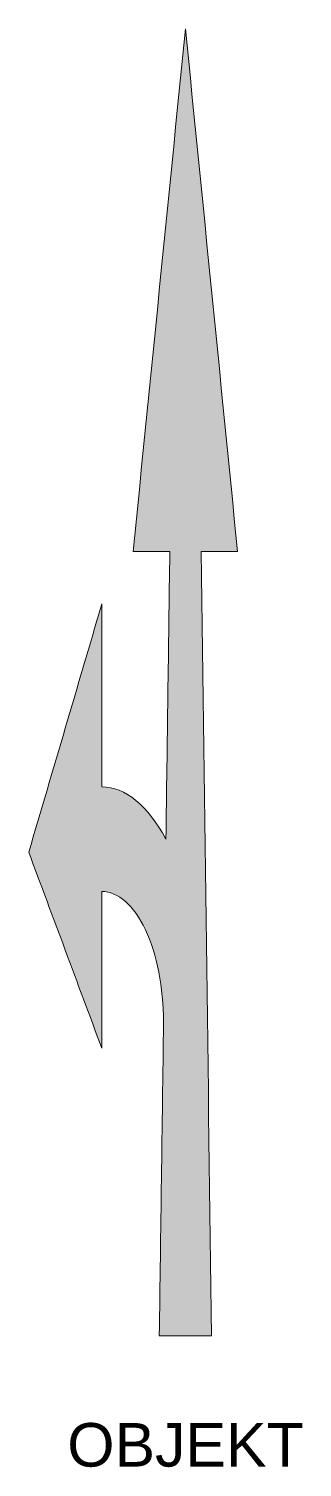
# Model space of a CAD drawing. Header units: metres. Extents: x -0.9 to 0.67, y -0.75 to 7.5.
import ezdxf
from ezdxf.enums import TextEntityAlignment as Align

# ---------------------------------------------------------------- set-up
doc = ezdxf.new("R2010")
doc.units = ezdxf.units.M
doc.layers.get('Defpoints').update_dxf_attribs({"color": 140, "lineweight": 5})
doc.styles.get("Standard").update_dxf_attribs({"font": 'arial.ttf'})

msp = doc.modelspace()

# ---------------------------------------------------------------- hatches: boundary and pattern name
at = {"lineweight": 0}
h = msp.add_hatch(color=0, dxfattribs=at)
h.dxf.hatch_style = 1
edge = h.paths.add_edge_path()
edge.add_spline(control_points=[(-0.4804231759967896, 2.549205905603098), (-0.3862433289180123, 2.549205905603094), (-0.2962962502670754, 2.469840836205214), (-0.2296296096095451, 2.330158349338311)], knot_values=[5, 5, 5, 5, 6, 6, 6, 6], weights=[1, 1, 1, 1], degree=3, periodic=0)
edge.add_spline(control_points=[(-0.2296296096095451, 2.330158349338311), (-0.1640211346039555, 2.189417696819468), (-0.1259259012929723, 1.997883329339255), (-0.1259259012929723, 1.799999738670524)], knot_values=[6, 6, 6, 6, 7, 7, 7, 7], weights=[1, 1, 1, 1], degree=3, periodic=0)
edge.add_spline(control_points=[(-0.1259259012929723, 1.799999738670524), (-0.134038780932527, 1.19999982578035), (-0.1421516605720887, 0.5999999128901754), (-0.1502645402116505, 8.881784197001252e-16)], knot_values=[7, 7, 7, 7, 8, 8, 8, 8], weights=[1, 1, 1, 1], degree=3, periodic=0)
edge.add_spline(control_points=[(-0.1502645402116505, 8.881784197001252e-16), (-0.05008818007055904, 0), (0.05008818007054661, 0), (0.1502645402116523, 0)], knot_values=[8, 8, 8, 8, 9, 9, 9, 9], weights=[1, 1, 1, 1], degree=3, periodic=0)
edge.add_spline(control_points=[(0.1502645402116523, 0), (0.1301587226308678, 1.499823415404555), (0.1100529050500763, 2.999646830809112), (0.0899470874692847, 4.499470246213669)], knot_values=[9, 9, 9, 9, 10, 10, 10, 10], weights=[1, 1, 1, 1], degree=3, periodic=0)
edge.add_spline(control_points=[(0.0899470874692847, 4.499470246213669), (0.1597883485393945, 4.499470246213669), (0.2296296096095256, 4.499470246213669), (0.2994708706796567, 4.499470246213669)], knot_values=[10, 10, 10, 10, 11, 11, 11, 11], weights=[1, 1, 1, 1], degree=3, periodic=0)
edge.add_spline(control_points=[(0.2994708706796567, 4.499470246213669), (0.1996472500592157, 5.499117439895219), (0.09982362943876755, 6.498764633576769), (8.81831940802158e-09, 7.49841182725832)], knot_values=[11, 11, 11, 11, 12, 12, 12, 12], weights=[1, 1, 1, 1], degree=3, periodic=0)
edge.add_spline(control_points=[(8.81831940802158e-09, 7.49841182725832), (-0.1001763395649808, 6.498764633576769), (-0.2003526879482953, 5.499117439895219), (-0.3005290363316098, 4.499470246213669)], knot_values=[12, 12, 12, 12, 13, 13, 13, 13], weights=[1, 1, 1, 1], degree=3, periodic=0)
edge.add_spline(control_points=[(-0.3005290363316098, 4.499470246213669), (-0.2303350474985981, 4.499470246213669), (-0.1601410586655936, 4.499470246213669), (-0.08994706983258904, 4.499470246213669)], knot_values=[13, 13, 13, 13, 14, 14, 14, 14], weights=[1, 1, 1, 1], degree=3, periodic=0)
edge.add_spline(control_points=[(-0.08994706983258904, 4.499470246213669), (-0.09735447630974559, 3.949558539849067), (-0.1047618827868808, 3.399646833484467), (-0.112169289264016, 2.849735127119867)], knot_values=[14, 14, 14, 14, 15, 15, 15, 15], weights=[1, 1, 1, 1], degree=3, periodic=0)
edge.add_spline(control_points=[(-0.1121692892640018, 2.849735127119867), (-0.215872979943895, 3.043385825903964), (-0.3460316761197353, 3.149205918434467), (-0.4804231759967896, 3.149205918434467)], knot_values=[0, 0, 0, 0, 1, 1, 1, 1], weights=[1, 1, 1, 1], degree=3, periodic=0)
edge.add_spline(control_points=[(-0.4804231759967896, 3.149205918434467), (-0.4804231759967896, 3.499117714584247), (-0.4804231759967896, 3.849029510734026), (-0.4804231759967896, 4.198941306883807)], knot_values=[1, 1, 1, 1, 2, 2, 2, 2], weights=[1, 1, 1, 1], degree=3, periodic=0)
edge.add_spline(control_points=[(-0.4804231759967896, 4.198941306883807), (-0.6204584552943961, 3.724161854458077), (-0.7604937345920098, 3.249382402032349), (-0.9005290138896234, 2.77460294960662)], knot_values=[2, 2, 2, 2, 3, 3, 3, 3], weights=[1, 1, 1, 1], degree=3, periodic=0)
edge.add_spline(control_points=[(-0.9005290138896234, 2.77460294960662), (-0.7604937345920311, 2.399647053133498), (-0.6204584552944175, 2.024691156660377), (-0.4804231759968038, 1.649735260187255)], knot_values=[3, 3, 3, 3, 4, 4, 4, 4], weights=[1, 1, 1, 1], degree=3, periodic=0)
edge.add_spline(control_points=[(-0.4804231759968038, 1.649735260187255), (-0.4804231759967896, 1.949558808659204), (-0.4804231759967896, 2.249382357131151), (-0.4804231759967896, 2.549205905603098)], knot_values=[4, 4, 4, 4, 5, 5, 5, 5], weights=[1, 1, 1, 1], degree=3, periodic=0)

# ---------------------------------------------------------------- linework, layer by layer
at = {"color": 0, "lineweight": 0}
msp.add_open_spline([(-0.1121692892640018, 2.849735127119867), (-0.215872979943895, 3.043385825903964), (-0.3460316761197353, 3.149205918434467), (-0.4804231759967896, 3.149205918434467), (-0.4804231759967896, 3.499117714584247), (-0.4804231759967896, 3.849029510734026), (-0.4804231759967896, 4.198941306883807), (-0.6204584552943961, 3.724161854458077), (-0.7604937345920098, 3.249382402032349), (-0.9005290138896234, 2.77460294960662), (-0.7604937345920311, 2.399647053133498), (-0.6204584552944175, 2.024691156660377), (-0.4804231759968038, 1.649735260187255), (-0.4804231759967896, 1.949558808659204), (-0.4804231759967896, 2.249382357131151), (-0.4804231759967896, 2.549205905603098), (-0.3862433289180123, 2.549205905603094), (-0.2962962502670754, 2.469840836205214), (-0.2296296096095451, 2.330158349338311), (-0.1640211346039555, 2.189417696819468), (-0.1259259012929723, 1.997883329339255), (-0.1259259012929723, 1.799999738670524), (-0.134038780932527, 1.19999982578035), (-0.1421516605720887, 0.5999999128901754), (-0.1502645402116505, 8.881784197001252e-16), (-0.05008818007055904, 0), (0.05008818007054661, 0), (0.1502645402116523, 0), (0.1301587226308678, 1.499823415404555), (0.1100529050500763, 2.999646830809112), (0.0899470874692847, 4.499470246213669), (0.1597883485393945, 4.499470246213669), (0.2296296096095256, 4.499470246213669), (0.2994708706796567, 4.499470246213669), (0.1996472500592157, 5.499117439895219), (0.09982362943876755, 6.498764633576769), (8.81831940802158e-09, 7.49841182725832), (-0.1001763395649808, 6.498764633576769), (-0.2003526879482953, 5.499117439895219), (-0.3005290363316098, 4.499470246213669), (-0.2303350474985981, 4.499470246213669), (-0.1601410586655936, 4.499470246213669), (-0.08994706983258904, 4.499470246213669), (-0.09735447630974559, 3.949558539849067), (-0.1047618827868808, 3.399646833484467), (-0.112169289264016, 2.849735127119867), (-0.1121531734574139, 2.849560127653302), (-0.1121370576508189, 2.849385128186742), (-0.1121209418442239, 2.849210128720181)], degree=3, knots=[0, 0, 0, 0, 1, 1, 1, 2, 2, 2, 3, 3, 3, 4, 4, 4, 5, 5, 5, 6, 6, 6, 7, 7, 7, 8, 8, 8, 9, 9, 9, 10, 10, 10, 11, 11, 11, 12, 12, 12, 13, 13, 13, 14, 14, 14, 15, 15, 15, 16, 16, 16, 16], dxfattribs=at)

# ---------------------------------------------------------------- texts
at = {"layer": 'Defpoints'}
msp.add_attdef('OBJEKT', text='630-LOOKUPZOBRAZENIE', height=0.25, dxfattribs=at).set_placement((4.440892098500626e-16, -0.4999999999999995), align=Align.TOP_CENTER)

doc.saveas('drawing.dxf')
